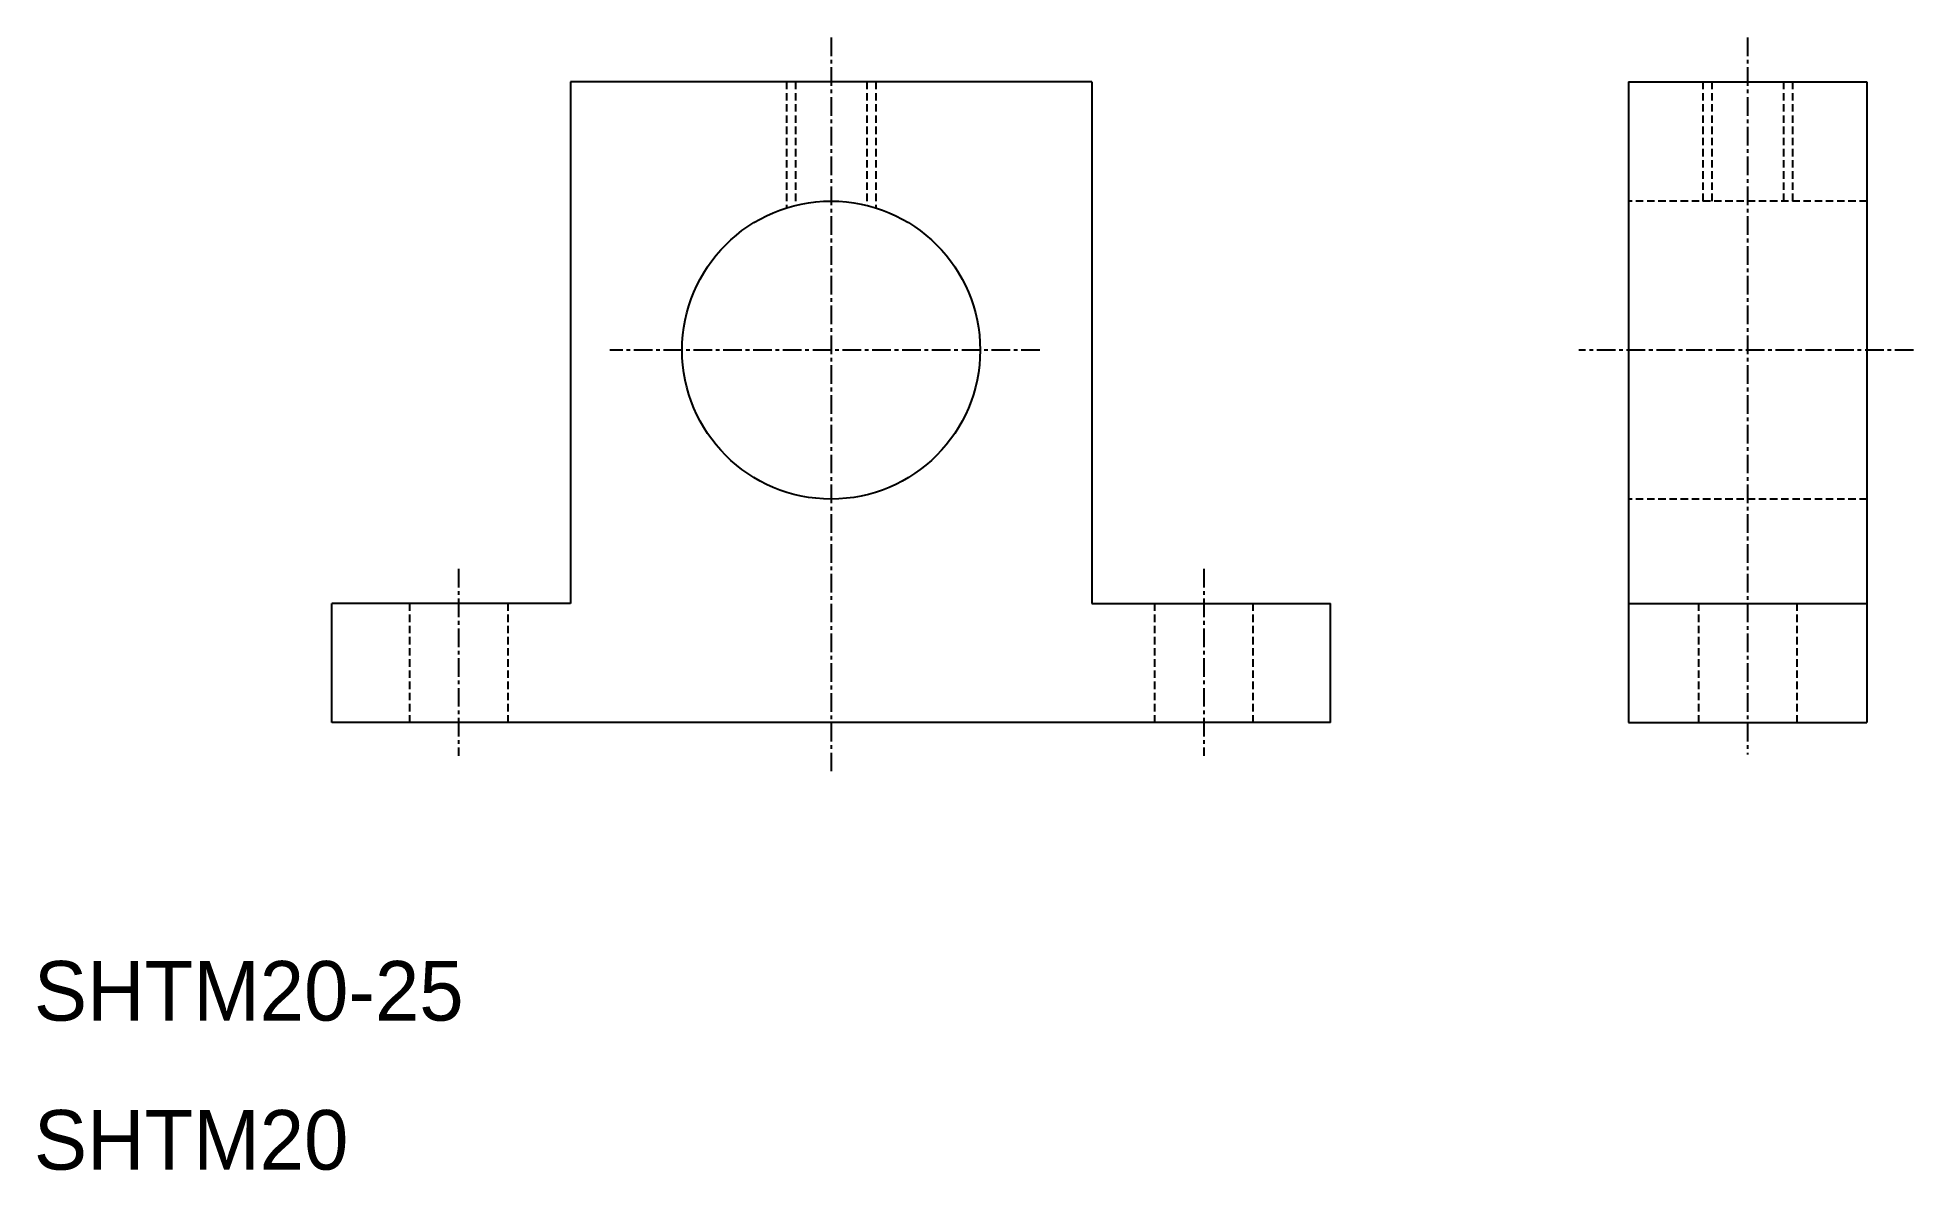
# Model space of a CAD drawing. Extents: x 10 to 136, y 10 to 86.
import ezdxf

# ---------------------------------------------------------------- set-up
doc = ezdxf.new("R2010")
doc.units = 0
doc.linetypes.add('CENTER', pattern=[2, 1.25, -0.25, 0.25, -0.25])
doc.linetypes.add('DASHED', pattern=[0.75, 0.5, -0.25])
doc.layers.get('0').update_dxf_attribs({"linetype": 'CONTINUOUS'})
doc.layers.add('CENTER', color=1, linetype='CENTER')

msp = doc.modelspace()

# ---------------------------------------------------------------- linework, layer by layer
at = {"color": 7, "linetype": 'CONTINUOUS'}
for p, q in [((46, 83), (46, 48)), ((81, 83), (46, 83)), ((81, 83), (81, 48)), ((117, 83), (117, 40)), ((117, 83), (133, 83)), ((133, 83), (133, 40)), ((46, 48), (30, 48)), ((30, 40), (30, 48)), ((81, 48), (97, 48)), ((97, 40), (97, 48)), ((117, 48), (133, 48)), ((97, 40), (30, 40)), ((63.5, 40), (63.5, 40)), ((80.25, 40), (80.25, 40)), ((117, 40), (133, 40))]:
    msp.add_line(p, q, dxfattribs=at)
at = {"color": 3, "linetype": 'DASHED'}
for p, q in [((60.5, 83), (60.5, 74.54)), ((61.1, 83), (61.1, 74.71)), ((65.9, 83), (65.9, 74.71)), ((66.5, 83), (66.5, 74.54)), ((122, 83), (122, 75)), ((122.6, 83), (122.6, 75)), ((127.4, 83), (127.4, 75)), ((128, 83), (128, 75)), ((133, 75), (117, 75)), ((133, 55), (117, 55)), ((35.2, 48), (35.2, 40)), ((41.8, 48), (41.8, 40)), ((85.2, 48), (85.2, 40)), ((91.8, 48), (91.8, 40)), ((121.7, 48), (121.7, 40)), ((128.3, 48), (128.3, 40))]:
    msp.add_line(p, q, dxfattribs=at)
at = {"color": 7, "linetype": 'CONTINUOUS'}
msp.add_circle((63.5, 65), 10, dxfattribs=at)
at = {"layer": 'CENTER', "color": 1, "linetype": 'CENTER'}
for p, q in [((63.5, 85.98), (63.5, 36.69)), ((125, 85.98), (125, 37.86)), ((77.51, 65), (48.65, 65)), ((136.13, 65), (113.68, 65)), ((38.5, 50.32), (38.5, 37.78)), ((88.5, 50.32), (88.5, 37.78))]:
    msp.add_line(p, q, dxfattribs=at)

# ---------------------------------------------------------------- texts
at = {"color": 7, "linetype": 'CONTINUOUS'}
for s, p in [('SHTM20-25', (10, 20)), ('SHTM20', (10, 10))]:
    msp.add_text(s, height=4, dxfattribs=at).set_placement(p)

doc.saveas('drawing.dxf')
